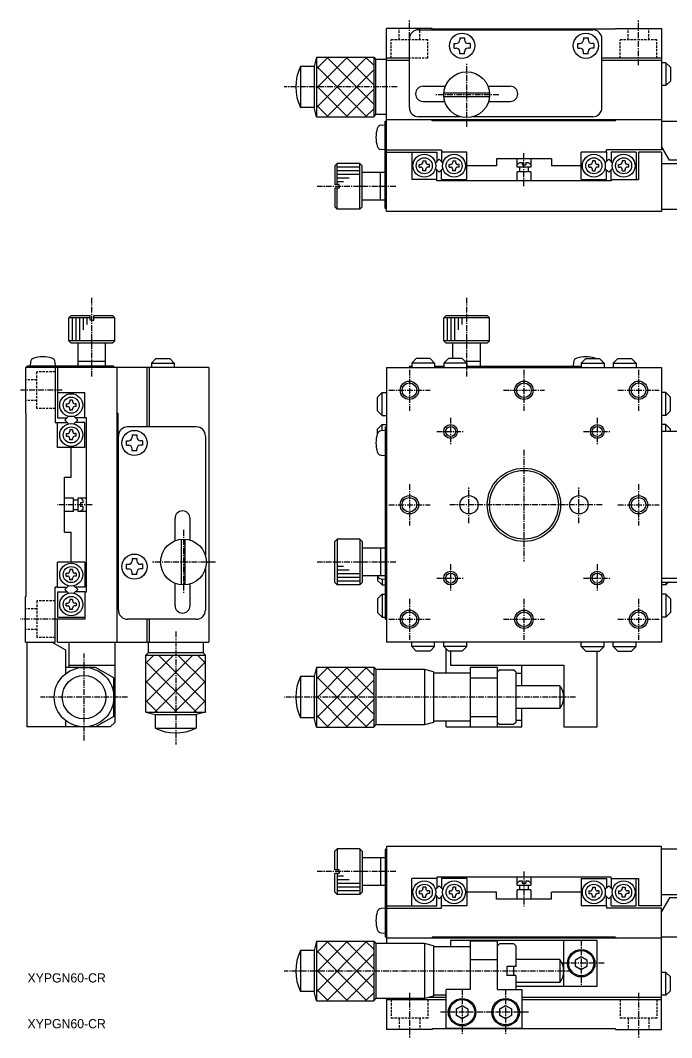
# Model space of a CAD drawing. Extents: x -184 to 44, y -5 to 218.
# Drawn here: x -183.9 to -41.8, y -4.5 to 217.6 of the extents above; entities that cross this region are included whole.
import ezdxf

# ---------------------------------------------------------------- set-up
doc = ezdxf.new("R2010")
doc.units = 0
doc.linetypes.add('CENTER', pattern=[2, 1.25, -0.25, 0.25, -0.25])
doc.linetypes.add('DASHED', pattern=[0.75, 0.5, -0.25])
doc.layers.get('0').update_dxf_attribs({"linetype": 'CONTINUOUS'})
doc.layers.add('CENTER', color=1, linetype='CENTER')

msp = doc.modelspace()

# ---------------------------------------------------------------- linework, layer by layer
at = {"color": 7, "linetype": 'CONTINUOUS'}
for p, q in [((-103.98, 175.84), (-103.98, 215.84)), ((-93.98, 215.84), (-103.98, 215.84)), ((-96.98, 215.54), (-58.98, 215.54)), ((-93.98, 215.64), (-93.98, 215.84)), ((-53.98, 215.64), (-93.98, 215.64)), ((-53.98, 215.84), (-43.98, 215.84)), ((-53.98, 215.64), (-53.98, 215.84)), ((-43.98, 215.84), (-43.98, 189.34)), ((-98.98, 198.54), (-98.98, 213.54)), ((-87.98, 213.79), (-86.98, 213.79)), ((-87.98, 213.79), (-87.98, 213.34)), ((-86.98, 213.79), (-86.98, 213.34)), ((-60.98, 213.79), (-59.98, 213.79)), ((-60.98, 213.79), (-60.98, 213.34)), ((-59.98, 213.79), (-59.98, 213.34)), ((-56.98, 198.54), (-56.98, 213.54)), ((-89.23, 212.54), (-88.78, 212.54)), ((-89.23, 211.54), (-89.23, 212.54)), ((-89.23, 211.54), (-88.78, 211.54)), ((-85.73, 212.54), (-86.18, 212.54)), ((-85.73, 211.54), (-86.18, 211.54)), ((-85.73, 212.54), (-85.73, 211.54)), ((-62.23, 212.54), (-61.78, 212.54)), ((-62.23, 211.54), (-62.23, 212.54)), ((-62.23, 211.54), (-61.78, 211.54)), ((-58.73, 212.54), (-59.18, 212.54)), ((-58.73, 211.54), (-59.18, 211.54)), ((-58.73, 212.54), (-58.73, 211.54)), ((-119.28, 209.56), (-119.78, 207.54)), ((-119.28, 209.56), (-119.28, 196.53)), ((-119.28, 209.56), (-106.78, 209.56)), ((-106.78, 209.56), (-106.78, 196.53)), ((-106.78, 209.56), (-106.28, 209.06)), ((-103.98, 209.06), (-106.28, 209.06)), ((-106.28, 197.03), (-106.28, 209.06)), ((-98.98, 209.34), (-103.98, 209.34)), ((-98.98, 208.84), (-103.98, 208.84)), ((-87.98, 210.29), (-87.98, 210.74)), ((-86.98, 210.29), (-87.98, 210.29)), ((-86.98, 210.29), (-86.98, 210.74)), ((-60.98, 210.29), (-60.98, 210.74)), ((-59.98, 210.29), (-60.98, 210.29)), ((-59.98, 210.29), (-59.98, 210.74)), ((-43.98, 209.34), (-56.98, 209.34)), ((-43.98, 208.84), (-56.98, 208.84)), ((-122.78, 207.54), (-122.78, 198.54)), ((-119.78, 207.54), (-122.78, 207.54)), ((-119.78, 207.54), (-119.78, 198.54)), ((-43.02, 208.34), (-43.98, 208.34)), ((-42.02, 207.34), (-43.02, 208.34)), ((-43.02, 208.34), (-43.02, 203.34)), ((-42.02, 207.34), (-42.02, 204.34)), ((-95.98, 203.19), (-91.13, 203.19)), ((-81.84, 203.19), (-76.98, 203.19)), ((-43.02, 203.34), (-43.98, 203.34)), ((-42.02, 204.34), (-43.02, 203.34)), ((-91.47, 201.74), (-81.5, 201.74)), ((-91.47, 200.94), (-81.5, 200.94)), ((-119.78, 198.54), (-122.78, 198.54)), ((-119.28, 196.53), (-119.78, 198.54)), ((-95.98, 199.89), (-91.27, 199.89)), ((-81.7, 199.89), (-76.98, 199.89)), ((-119.28, 196.53), (-106.78, 196.53)), ((-106.78, 196.53), (-106.28, 197.03)), ((-103.98, 197.03), (-106.28, 197.03)), ((-104.28, 195.54), (-103.98, 195.54)), ((-104.28, 176.54), (-104.28, 195.54)), ((-43.98, 195.84), (-103.98, 195.84)), ((-87.88, 196.54), (-96.98, 196.54)), ((-93.98, 195.64), (-93.98, 195.84)), ((-53.98, 195.64), (-93.98, 195.64)), ((-58.98, 196.54), (-85.08, 196.54)), ((-53.98, 195.64), (-53.98, 195.84)), ((-43.98, 195.54), (-25.48, 195.54)), ((-105.13, 194.72), (-104.28, 194.79)), ((-104.28, 189.29), (-105.13, 189.37)), ((-103.98, 189.34), (-91.98, 189.34)), ((-103.98, 188.84), (-92.98, 188.84)), ((-98.48, 188.84), (-98.48, 182.84)), ((-92.98, 188.84), (-92.98, 186.76)), ((-91.98, 189.34), (-91.98, 188.84)), ((-91.98, 188.84), (-91.98, 186.76)), ((-86.48, 188.84), (-91.98, 188.84)), ((-86.48, 182.84), (-86.48, 188.84)), ((-61.48, 182.84), (-61.48, 188.84)), ((-55.98, 188.84), (-61.48, 188.84)), ((-55.98, 188.84), (-55.98, 189.34)), ((-43.98, 189.34), (-55.98, 189.34)), ((-55.98, 188.84), (-55.98, 186.76)), ((-54.98, 188.84), (-54.98, 186.76)), ((-49.48, 188.84), (-54.98, 188.84)), ((-49.48, 188.84), (-49.48, 182.84)), ((-43.98, 188.84), (-48.98, 188.84)), ((-48.98, 188.84), (-48.98, 182.84)), ((-42.25, 187.04), (-43.98, 190.04)), ((-43.98, 188.84), (-43.98, 175.84)), ((-96.03, 186.94), (-95.43, 186.94)), ((-96.03, 186.94), (-96.03, 186.64)), ((-95.43, 186.94), (-95.43, 186.64)), ((-93.3, 186.44), (-92.48, 187.26)), ((-92.48, 187.26), (-91.66, 186.44)), ((-89.53, 186.94), (-88.93, 186.94)), ((-89.53, 186.94), (-89.53, 186.64)), ((-88.93, 186.94), (-88.93, 186.64)), ((-79.98, 187.34), (-79.98, 185.84)), ((-67.98, 187.34), (-79.98, 187.34)), ((-75.48, 185.54), (-75.48, 187.34)), ((-72.48, 187.34), (-72.48, 185.54)), ((-67.98, 187.34), (-67.98, 185.84)), ((-58.43, 186.94), (-59.03, 186.94)), ((-59.03, 186.94), (-59.03, 186.64)), ((-58.43, 186.94), (-58.43, 186.64)), ((-55.48, 187.26), (-56.3, 186.44)), ((-54.66, 186.44), (-55.48, 187.26)), ((-51.93, 186.94), (-52.53, 186.94)), ((-52.53, 186.94), (-52.53, 186.64)), ((-51.93, 186.94), (-51.93, 186.64)), ((-37.1, 187.04), (-42.25, 187.04)), ((-114.78, 186.34), (-115.28, 185.84)), ((-115.28, 185.84), (-115.28, 181.74)), ((-114.78, 181.74), (-114.78, 186.34)), ((-109.78, 186.34), (-114.78, 186.34)), ((-109.78, 176.34), (-109.78, 186.34)), ((-109.28, 185.84), (-109.78, 186.34)), ((-109.28, 176.84), (-109.28, 185.84)), ((-96.83, 185.54), (-96.83, 186.14)), ((-96.83, 186.14), (-96.53, 186.14)), ((-96.83, 185.54), (-96.53, 185.54)), ((-96.03, 184.74), (-96.03, 185.04)), ((-95.43, 184.74), (-96.03, 184.74)), ((-95.43, 184.74), (-95.43, 185.04)), ((-94.63, 186.14), (-94.93, 186.14)), ((-94.63, 185.54), (-94.93, 185.54)), ((-94.63, 185.54), (-94.63, 186.14)), ((-93.3, 185.25), (-92.48, 184.43)), ((-92.98, 182.84), (-92.98, 184.93)), ((-92.48, 184.43), (-91.66, 185.25)), ((-91.98, 182.84), (-91.98, 184.93)), ((-90.33, 185.54), (-90.33, 186.14)), ((-90.33, 186.14), (-90.03, 186.14)), ((-90.33, 185.54), (-90.03, 185.54)), ((-89.53, 184.74), (-89.53, 185.04)), ((-88.93, 184.74), (-89.53, 184.74)), ((-88.93, 184.74), (-88.93, 185.04)), ((-88.13, 186.14), (-88.43, 186.14)), ((-88.13, 185.54), (-88.43, 185.54)), ((-88.13, 185.54), (-88.13, 186.14)), ((-79.98, 185.84), (-86.48, 185.84)), ((-74.98, 186.54), (-75.48, 186.04)), ((-72.48, 185.54), (-75.48, 185.54)), ((-72.48, 184.54), (-75.48, 184.54)), ((-75.48, 182.54), (-75.48, 184.54)), ((-74.98, 186.54), (-74.38, 186.54)), ((-74.98, 185.54), (-74.98, 184.54)), ((-74.38, 186.54), (-74.38, 186.04)), ((-74.38, 186.04), (-73.58, 186.04)), ((-73.58, 186.54), (-72.98, 186.54)), ((-73.58, 186.54), (-73.58, 186.04)), ((-72.98, 186.54), (-72.48, 186.04)), ((-72.98, 184.54), (-72.98, 185.54)), ((-72.48, 184.54), (-72.48, 182.54)), ((-61.48, 185.84), (-67.98, 185.84)), ((-59.83, 185.54), (-59.83, 186.14)), ((-59.83, 186.14), (-59.53, 186.14)), ((-59.83, 185.54), (-59.53, 185.54)), ((-59.03, 184.74), (-59.03, 185.04)), ((-59.03, 184.74), (-58.43, 184.74)), ((-58.43, 184.74), (-58.43, 185.04)), ((-57.63, 186.14), (-57.93, 186.14)), ((-57.63, 185.54), (-57.93, 185.54)), ((-57.63, 185.54), (-57.63, 186.14)), ((-55.48, 184.43), (-56.3, 185.25)), ((-55.98, 182.84), (-55.98, 184.93)), ((-54.66, 185.25), (-55.48, 184.43)), ((-54.98, 182.84), (-54.98, 184.93)), ((-53.33, 185.54), (-53.33, 186.14)), ((-53.33, 186.14), (-53.03, 186.14)), ((-53.33, 185.54), (-53.03, 185.54)), ((-52.53, 184.74), (-52.53, 185.04)), ((-52.53, 184.74), (-51.93, 184.74)), ((-51.93, 184.74), (-51.93, 185.04)), ((-51.13, 186.14), (-51.43, 186.14)), ((-51.13, 185.54), (-51.43, 185.54)), ((-51.13, 185.54), (-51.13, 186.14)), ((-43.98, 186.34), (-26.48, 186.34)), ((-104.28, 184.34), (-109.28, 184.34)), ((-105.28, 178.34), (-105.28, 184.34)), ((-92.98, 182.84), (-98.48, 182.84)), ((-92.98, 182.54), (-92.98, 182.84)), ((-54.98, 182.54), (-92.98, 182.54)), ((-91.98, 182.84), (-86.48, 182.84)), ((-61.48, 182.84), (-55.98, 182.84)), ((-54.98, 182.84), (-54.98, 182.54)), ((-54.98, 182.84), (-48.98, 182.84)), ((-114.28, 181.74), (-115.28, 181.74)), ((-115.28, 180.94), (-115.28, 176.84)), ((-114.28, 180.94), (-115.28, 180.94)), ((-114.78, 176.34), (-114.78, 180.94)), ((-114.28, 181.34), (-114.28, 181.74)), ((-114.28, 181.34), (-114.28, 180.94)), ((-104.28, 178.34), (-109.28, 178.34)), ((-115.28, 176.84), (-114.78, 176.34)), ((-109.78, 176.34), (-114.78, 176.34)), ((-109.78, 176.34), (-109.28, 176.84)), ((-103.98, 176.54), (-104.28, 176.54)), ((-43.98, 175.84), (-103.98, 175.84)), ((-43.98, 176.34), (-26.48, 176.34)), ((-173.29, 152.61), (-172.79, 153.11)), ((-168.69, 152.61), (-173.29, 152.61)), ((-173.29, 147.61), (-173.29, 152.61)), ((-172.79, 153.11), (-168.69, 153.11)), ((-168.69, 152.11), (-168.69, 153.11)), ((-168.29, 152.11), (-168.69, 152.11)), ((-168.29, 152.11), (-167.89, 152.11)), ((-167.89, 153.11), (-163.79, 153.11)), ((-167.89, 152.11), (-167.89, 153.11)), ((-163.29, 152.61), (-167.89, 152.61)), ((-163.79, 153.11), (-163.29, 152.61)), ((-163.29, 147.61), (-163.29, 152.61)), ((-91.48, 152.61), (-90.98, 153.11)), ((-81.48, 152.61), (-91.48, 152.61)), ((-91.48, 147.61), (-91.48, 152.61)), ((-90.98, 153.11), (-81.98, 153.11)), ((-81.98, 153.11), (-81.48, 152.61)), ((-81.48, 147.61), (-81.48, 152.61)), ((-163.29, 147.61), (-173.29, 147.61)), ((-172.79, 147.11), (-173.29, 147.61)), ((-163.79, 147.11), (-172.79, 147.11)), ((-171.29, 142.11), (-171.29, 147.11)), ((-165.29, 142.11), (-165.29, 147.11)), ((-163.29, 147.61), (-163.79, 147.11)), ((-81.48, 147.61), (-91.48, 147.61)), ((-90.98, 147.11), (-91.48, 147.61)), ((-81.98, 147.11), (-90.98, 147.11)), ((-89.48, 143.77), (-89.48, 147.11)), ((-83.48, 142.11), (-83.48, 147.11)), ((-81.48, 147.61), (-81.98, 147.11)), ((-181.67, 142.96), (-181.74, 142.11)), ((-176.24, 142.11), (-176.32, 142.96)), ((-165.29, 143.11), (-171.29, 143.11)), ((-154.29, 143.77), (-155.29, 142.77)), ((-155.29, 142.77), (-150.29, 142.77)), ((-155.29, 142.77), (-155.29, 141.81)), ((-154.29, 143.77), (-151.29, 143.77)), ((-151.29, 143.77), (-150.29, 142.77)), ((-150.29, 142.77), (-150.29, 141.81)), ((-97.48, 143.77), (-98.48, 142.77)), ((-93.48, 142.77), (-98.48, 142.77)), ((-98.48, 142.77), (-98.48, 141.81)), ((-94.48, 143.77), (-97.48, 143.77)), ((-94.48, 143.77), (-93.48, 142.77)), ((-93.48, 142.77), (-93.48, 141.81)), ((-90.48, 143.77), (-91.48, 142.77)), ((-86.48, 142.77), (-91.48, 142.77)), ((-91.48, 142.77), (-91.48, 141.81)), ((-87.48, 143.77), (-90.48, 143.77)), ((-87.48, 143.77), (-86.48, 142.77)), ((-83.48, 143.11), (-86.82, 143.11)), ((-86.48, 142.77), (-86.48, 141.81)), ((-63.16, 142.96), (-63.23, 142.11)), ((-60.48, 143.77), (-61.48, 142.77)), ((-61.48, 142.77), (-56.48, 142.77)), ((-61.48, 142.77), (-61.48, 141.81)), ((-60.48, 143.77), (-57.48, 143.77)), ((-57.48, 143.77), (-56.48, 142.77)), ((-56.48, 142.77), (-56.48, 141.81)), ((-53.48, 143.77), (-54.48, 142.77)), ((-54.48, 142.77), (-54.48, 141.81)), ((-54.48, 142.77), (-49.48, 142.77)), ((-53.48, 143.77), (-50.48, 143.77)), ((-50.48, 143.77), (-49.48, 142.77)), ((-49.48, 142.77), (-49.48, 141.81)), ((-142.79, 141.81), (-182.79, 141.81)), ((-182.79, 141.81), (-182.79, 131.81)), ((-182.49, 142.11), (-182.49, 141.81)), ((-163.49, 142.11), (-182.49, 142.11)), ((-176.29, 141.81), (-176.29, 129.81)), ((-175.79, 141.81), (-175.79, 130.81)), ((-163.49, 141.81), (-163.49, 142.11)), ((-162.79, 81.81), (-162.79, 141.81)), ((-156.29, 141.81), (-156.29, 128.81)), ((-155.79, 141.81), (-155.79, 128.81)), ((-142.79, 141.81), (-142.79, 81.81)), ((-103.98, 141.81), (-103.98, 81.81)), ((-103.98, 141.81), (-43.98, 141.81)), ((-98.98, 142.11), (-98.48, 142.11)), ((-98.98, 142.11), (-98.98, 141.81)), ((-93.48, 142.11), (-91.48, 142.11)), ((-86.48, 142.11), (-61.48, 142.11)), ((-43.98, 141.81), (-43.98, 81.81)), ((-175.79, 136.31), (-169.79, 136.31)), ((-169.79, 130.81), (-169.79, 136.31)), ((-105.94, 135.31), (-104.94, 136.31)), ((-104.94, 131.31), (-104.94, 136.31)), ((-104.94, 136.31), (-103.98, 136.31)), ((-43.02, 136.31), (-43.98, 136.31)), ((-42.02, 135.31), (-43.02, 136.31)), ((-43.02, 131.31), (-43.02, 136.31)), ((-173.89, 133.86), (-173.89, 133.26)), ((-173.89, 133.86), (-173.59, 133.86)), ((-172.49, 134.66), (-173.09, 134.66)), ((-173.09, 134.66), (-173.09, 134.36)), ((-172.49, 134.66), (-172.49, 134.36)), ((-171.69, 133.86), (-171.99, 133.86)), ((-171.69, 133.26), (-171.69, 133.86)), ((-105.94, 132.31), (-105.94, 135.31)), ((-42.02, 132.31), (-42.02, 135.31)), ((-182.59, 131.81), (-182.79, 131.81)), ((-182.59, 91.81), (-182.59, 131.81)), ((-173.39, 131.13), (-174.21, 130.31)), ((-173.89, 133.26), (-173.59, 133.26)), ((-173.09, 132.46), (-173.09, 132.76)), ((-172.49, 132.46), (-173.09, 132.46)), ((-172.49, 132.46), (-172.49, 132.76)), ((-172.2, 131.13), (-171.38, 130.31)), ((-171.69, 133.26), (-171.99, 133.26)), ((-162.59, 131.81), (-162.79, 131.81)), ((-162.59, 131.81), (-162.59, 91.81)), ((-105.94, 132.31), (-104.94, 131.31)), ((-104.94, 131.31), (-103.98, 131.31)), ((-43.02, 131.31), (-43.98, 131.31)), ((-42.02, 132.31), (-43.02, 131.31)), ((-176.29, 129.81), (-175.79, 129.81)), ((-175.79, 130.81), (-173.71, 130.81)), ((-175.79, 129.81), (-173.71, 129.81)), ((-175.79, 124.31), (-175.79, 129.81)), ((-174.21, 130.31), (-173.39, 129.49)), ((-171.38, 130.31), (-172.2, 129.49)), ((-169.79, 130.81), (-171.88, 130.81)), ((-169.79, 129.81), (-171.88, 129.81)), ((-169.49, 130.81), (-169.79, 130.81)), ((-169.79, 124.31), (-169.79, 129.81)), ((-169.49, 92.81), (-169.49, 130.81)), ((-105.94, 128.31), (-104.94, 129.31)), ((-104.94, 128), (-104.94, 129.31)), ((-104.94, 129.31), (-103.98, 129.31)), ((-43.02, 129.31), (-43.98, 129.31)), ((-42.02, 128.31), (-43.02, 129.31)), ((-43.02, 127.81), (-43.02, 129.31)), ((-173.89, 127.36), (-173.89, 126.76)), ((-173.89, 127.36), (-173.59, 127.36)), ((-173.89, 126.76), (-173.59, 126.76)), ((-172.49, 128.16), (-173.09, 128.16)), ((-173.09, 128.16), (-173.09, 127.86)), ((-172.49, 128.16), (-172.49, 127.86)), ((-171.69, 127.36), (-171.99, 127.36)), ((-171.69, 126.76), (-171.99, 126.76)), ((-171.69, 126.76), (-171.69, 127.36)), ((-162.49, 88.81), (-162.49, 126.81)), ((-145.49, 128.81), (-160.49, 128.81)), ((-159.49, 127.06), (-159.49, 126.61)), ((-159.49, 127.06), (-158.49, 127.06)), ((-158.49, 127.06), (-158.49, 126.61)), ((-143.49, 126.81), (-143.49, 100.71)), ((-105.94, 127.43), (-105.94, 128.31)), ((-104.28, 128.06), (-105.13, 127.99)), ((-104.28, 128.81), (-103.98, 128.81)), ((-104.28, 128.81), (-104.28, 86.81)), ((-25.48, 127.81), (-43.98, 127.81)), ((-42.02, 127.81), (-42.02, 128.31)), ((-173.09, 125.96), (-173.09, 126.26)), ((-172.49, 125.96), (-173.09, 125.96)), ((-172.49, 125.96), (-172.49, 126.26)), ((-160.74, 124.81), (-160.74, 125.81)), ((-160.74, 125.81), (-160.29, 125.81)), ((-160.74, 124.81), (-160.29, 124.81)), ((-157.24, 125.81), (-157.69, 125.81)), ((-157.24, 124.81), (-157.69, 124.81)), ((-157.24, 125.81), (-157.24, 124.81)), ((-169.79, 124.31), (-175.79, 124.31)), ((-172.79, 117.81), (-172.79, 124.31)), ((-159.49, 123.56), (-159.49, 124.01)), ((-158.49, 123.56), (-159.49, 123.56)), ((-158.49, 123.56), (-158.49, 124.01)), ((-105.13, 122.64), (-104.28, 122.56)), ((-174.29, 117.81), (-172.79, 117.81)), ((-174.29, 105.81), (-174.29, 117.81)), ((-174.29, 113.31), (-172.29, 113.31)), ((-172.29, 110.31), (-172.29, 113.31)), ((-171.29, 113.31), (-169.49, 113.31)), ((-171.29, 110.31), (-171.29, 113.31)), ((-170.29, 112.81), (-170.79, 113.31)), ((-171.29, 112.81), (-172.29, 112.81)), ((-170.79, 112.21), (-170.79, 111.41)), ((-170.29, 112.21), (-170.79, 112.21)), ((-170.29, 111.41), (-170.79, 111.41)), ((-170.29, 112.81), (-170.29, 112.21)), ((-170.29, 111.41), (-170.29, 110.81)), ((-172.29, 110.31), (-174.29, 110.31)), ((-172.29, 110.81), (-171.29, 110.81)), ((-169.49, 110.31), (-171.29, 110.31)), ((-170.29, 110.81), (-170.79, 110.31)), ((-150.14, 103.96), (-150.14, 108.81)), ((-146.84, 104.1), (-146.84, 108.81)), ((-174.29, 105.81), (-172.79, 105.81)), ((-172.79, 99.31), (-172.79, 105.81)), ((-148.69, 94.33), (-148.69, 104.3)), ((-147.89, 94.33), (-147.89, 104.3)), ((-115.28, 103.81), (-114.78, 104.31)), ((-115.28, 94.81), (-115.28, 103.81)), ((-114.78, 104.31), (-114.78, 94.31)), ((-109.78, 104.31), (-114.78, 104.31)), ((-109.78, 104.31), (-109.78, 94.31)), ((-109.78, 104.31), (-109.28, 103.81)), ((-109.28, 103.81), (-109.28, 94.81)), ((-104.28, 102.31), (-109.28, 102.31)), ((-105.28, 102.31), (-105.28, 96.31)), ((-159.49, 100.06), (-159.49, 99.61)), ((-159.49, 100.06), (-158.49, 100.06)), ((-158.49, 100.06), (-158.49, 99.61)), ((-169.79, 99.31), (-175.79, 99.31)), ((-175.79, 93.81), (-175.79, 99.31)), ((-169.79, 99.31), (-169.79, 93.81)), ((-160.74, 97.81), (-160.74, 98.81)), ((-160.74, 98.81), (-160.29, 98.81)), ((-160.74, 97.81), (-160.29, 97.81)), ((-157.24, 98.81), (-157.69, 98.81)), ((-157.24, 97.81), (-157.69, 97.81)), ((-157.24, 98.81), (-157.24, 97.81)), ((-143.49, 97.91), (-143.49, 88.81)), ((-173.89, 96.26), (-173.89, 96.86)), ((-173.89, 96.86), (-173.59, 96.86)), ((-173.89, 96.26), (-173.59, 96.26)), ((-172.49, 97.66), (-173.09, 97.66)), ((-173.09, 97.66), (-173.09, 97.36)), ((-173.09, 95.46), (-173.09, 95.76)), ((-172.49, 97.66), (-172.49, 97.36)), ((-172.49, 95.46), (-172.49, 95.76)), ((-171.69, 96.86), (-171.99, 96.86)), ((-171.69, 96.26), (-171.99, 96.26)), ((-171.69, 96.86), (-171.69, 96.26)), ((-159.49, 96.56), (-159.49, 97.01)), ((-158.49, 96.56), (-159.49, 96.56)), ((-158.49, 96.56), (-158.49, 97.01)), ((-104.28, 96.31), (-109.28, 96.31)), ((-105.94, 96.2), (-105.94, 95.31)), ((-105.13, 95.64), (-104.28, 95.56)), ((-104.94, 95.62), (-104.94, 94.31)), ((-43.98, 95.81), (-38.98, 95.81)), ((-175.79, 93.81), (-176.29, 93.81)), ((-176.29, 81.81), (-176.29, 93.81)), ((-175.79, 93.81), (-173.71, 93.81)), ((-174.21, 93.31), (-173.39, 94.13)), ((-173.39, 92.49), (-174.21, 93.31)), ((-172.49, 95.46), (-173.09, 95.46)), ((-171.38, 93.31), (-172.2, 94.13)), ((-172.2, 92.49), (-171.38, 93.31)), ((-169.79, 93.81), (-171.88, 93.81)), ((-150.14, 89.81), (-150.14, 94.67)), ((-146.84, 89.81), (-146.84, 94.53)), ((-114.78, 94.31), (-115.28, 94.81)), ((-109.78, 94.31), (-114.78, 94.31)), ((-109.28, 94.81), (-109.78, 94.31)), ((-105.94, 95.31), (-104.94, 94.31)), ((-104.94, 94.31), (-104.28, 94.31)), ((-37.23, 94.81), (-43.98, 94.81)), ((-43.02, 94.31), (-43.98, 94.31)), ((-42.52, 94.81), (-43.02, 94.31)), ((-43.02, 94.81), (-43.02, 94.31)), ((-182.79, 81.81), (-182.79, 91.81)), ((-182.59, 91.81), (-182.79, 91.81)), ((-175.79, 92.81), (-173.71, 92.81)), ((-175.79, 92.81), (-175.79, 87.31)), ((-172.49, 91.16), (-173.09, 91.16)), ((-173.09, 91.16), (-173.09, 90.86)), ((-172.49, 91.16), (-172.49, 90.86)), ((-169.79, 92.81), (-171.88, 92.81)), ((-169.79, 92.81), (-169.49, 92.81)), ((-169.79, 92.81), (-169.79, 86.81)), ((-162.59, 91.81), (-162.79, 91.81)), ((-105.94, 91.31), (-104.94, 92.31)), ((-105.94, 91.31), (-105.94, 88.31)), ((-104.94, 92.31), (-104.94, 87.31)), ((-104.94, 92.31), (-104.28, 92.31)), ((-43.02, 92.31), (-43.98, 92.31)), ((-42.02, 91.31), (-43.02, 92.31)), ((-43.02, 92.31), (-43.02, 87.31)), ((-42.02, 91.31), (-42.02, 88.31)), ((-173.89, 89.76), (-173.89, 90.36)), ((-173.89, 90.36), (-173.59, 90.36)), ((-173.89, 89.76), (-173.59, 89.76)), ((-173.09, 88.96), (-173.09, 89.26)), ((-172.49, 88.96), (-173.09, 88.96)), ((-172.49, 88.96), (-172.49, 89.26)), ((-171.69, 90.36), (-171.99, 90.36)), ((-171.69, 89.76), (-171.99, 89.76)), ((-171.69, 90.36), (-171.69, 89.76)), ((-175.79, 87.31), (-169.79, 87.31)), ((-169.79, 86.81), (-175.79, 86.81)), ((-175.79, 81.81), (-175.79, 86.81)), ((-145.49, 86.81), (-160.49, 86.81)), ((-156.29, 86.81), (-156.29, 81.81)), ((-155.79, 86.81), (-155.79, 81.81)), ((-105.94, 88.31), (-104.94, 87.31)), ((-104.94, 87.31), (-104.28, 87.31)), ((-104.28, 86.81), (-103.98, 86.81)), ((-43.02, 87.31), (-43.98, 87.31)), ((-42.02, 88.31), (-43.02, 87.31)), ((-182.79, 81.81), (-176.29, 81.81)), ((-182.49, 81.81), (-182.49, 63.31)), ((-173.99, 80.08), (-176.99, 81.81)), ((-175.79, 81.81), (-142.79, 81.81)), ((-173.99, 74.94), (-173.99, 80.08)), ((-173.29, 81.81), (-173.29, 76.31)), ((-163.29, 81.81), (-163.29, 64.31)), ((-156.01, 81.81), (-156.01, 79.51)), ((-143.98, 81.81), (-143.98, 79.51)), ((-43.98, 81.81), (-103.98, 81.81)), ((-98.48, 80.85), (-98.48, 81.81)), ((-97.48, 79.85), (-98.48, 80.85)), ((-93.48, 80.85), (-98.48, 80.85)), ((-94.48, 79.85), (-93.48, 80.85)), ((-93.48, 80.85), (-93.48, 81.81)), ((-91.48, 80.85), (-91.48, 81.81)), ((-90.48, 79.85), (-91.48, 80.85)), ((-86.48, 80.85), (-91.48, 80.85)), ((-90.98, 75.06), (-90.98, 80.35)), ((-87.48, 79.85), (-86.48, 80.85)), ((-86.48, 80.85), (-86.48, 81.81)), ((-61.48, 80.85), (-61.48, 81.81)), ((-60.48, 79.85), (-61.48, 80.85)), ((-61.48, 80.85), (-56.48, 80.85)), ((-57.48, 79.85), (-56.48, 80.85)), ((-56.48, 80.85), (-56.48, 81.81)), ((-54.48, 80.85), (-54.48, 81.81)), ((-53.48, 79.85), (-54.48, 80.85)), ((-54.48, 80.85), (-49.48, 80.85)), ((-50.48, 79.85), (-49.48, 80.85)), ((-49.48, 80.85), (-49.48, 81.81)), ((-156.51, 79.01), (-156.01, 79.51)), ((-156.51, 79.01), (-143.48, 79.01)), ((-156.51, 66.51), (-156.51, 79.01)), ((-143.98, 79.51), (-156.01, 79.51)), ((-143.48, 79.01), (-143.98, 79.51)), ((-143.48, 66.51), (-143.48, 79.01)), ((-94.48, 79.85), (-97.48, 79.85)), ((-87.48, 79.85), (-90.48, 79.85)), ((-89.98, 79.85), (-89.98, 76.81)), ((-60.48, 79.85), (-57.48, 79.85)), ((-57.98, 63.31), (-57.98, 79.85)), ((-53.48, 79.85), (-50.48, 79.85)), ((-167.47, 76.31), (-173.99, 76.31)), ((-173.29, 76.81), (-163.29, 76.81)), ((-163.49, 74.02), (-167.47, 76.31)), ((-119.28, 76.33), (-119.78, 74.31)), ((-119.28, 76.33), (-119.28, 63.29)), ((-119.28, 76.33), (-106.78, 76.33)), ((-106.78, 76.33), (-106.78, 63.29)), ((-106.78, 76.33), (-106.28, 75.83)), ((-95.66, 75.83), (-106.28, 75.83)), ((-106.28, 75.83), (-106.28, 63.79)), ((-95.66, 75.83), (-95.66, 63.83)), ((-93.73, 75.31), (-95.66, 75.83)), ((-89.98, 76.81), (-65.28, 76.81)), ((-85.73, 76.31), (-85.73, 63.31)), ((-79.73, 76.31), (-85.73, 76.31)), ((-79.73, 63.31), (-79.73, 76.31)), ((-79.23, 75.81), (-79.73, 75.31)), ((-79.23, 75.81), (-76.23, 75.81)), ((-75.73, 75.31), (-76.23, 75.81)), ((-74.48, 72.31), (-74.48, 76.81)), ((-65.28, 76.81), (-65.28, 63.31)), ((-163.49, 65.61), (-163.49, 74.02)), ((-122.78, 74.31), (-122.78, 65.31)), ((-119.78, 74.31), (-122.78, 74.31)), ((-119.78, 74.31), (-119.78, 65.31)), ((-93.73, 75.31), (-93.73, 64.31)), ((-85.73, 75.06), (-93.73, 75.06)), ((-85.73, 74.02), (-79.73, 74.02)), ((-75.73, 75.31), (-75.73, 64.31)), ((-74.48, 74.94), (-75.73, 74.94)), ((-66.16, 72.31), (-75.73, 72.31)), ((-66.16, 72.31), (-66.16, 67.31)), ((-66.16, 67.31), (-75.73, 67.31)), ((-74.48, 63.31), (-74.48, 67.31)), ((-173.99, 63.31), (-173.99, 64.69)), ((-163.49, 65.61), (-167.47, 63.31)), ((-156.51, 66.51), (-143.48, 66.51)), ((-156.51, 66.51), (-154.49, 66.01)), ((-154.49, 66.01), (-154.49, 63.01)), ((-154.49, 66.01), (-145.49, 66.01)), ((-143.48, 66.51), (-145.49, 66.01)), ((-145.49, 66.01), (-145.49, 63.01)), ((-119.78, 65.31), (-122.78, 65.31)), ((-119.28, 63.29), (-119.78, 65.31)), ((-85.73, 64.56), (-93.73, 64.56)), ((-90.98, 63.31), (-90.98, 64.56)), ((-85.73, 65.61), (-79.73, 65.61)), ((-74.48, 64.69), (-75.73, 64.69)), ((-164.29, 63.31), (-182.49, 63.31)), ((-163.29, 64.31), (-164.29, 63.31)), ((-154.49, 63.01), (-145.49, 63.01)), ((-119.28, 63.29), (-106.78, 63.29)), ((-106.78, 63.29), (-106.28, 63.79)), ((-95.66, 63.79), (-106.28, 63.79)), ((-93.73, 64.31), (-95.66, 63.79)), ((-90.98, 63.31), (-74.48, 63.31)), ((-79.73, 64.31), (-79.23, 63.81)), ((-76.23, 63.81), (-79.23, 63.81)), ((-75.73, 64.31), (-76.23, 63.81)), ((-65.28, 63.31), (-57.98, 63.31)), ((-115.28, 36.21), (-114.78, 36.71)), ((-115.28, 32.11), (-115.28, 36.21)), ((-114.78, 36.71), (-114.78, 32.11)), ((-109.78, 36.71), (-114.78, 36.71)), ((-109.78, 36.71), (-109.78, 26.71)), ((-109.78, 36.71), (-109.28, 36.21)), ((-109.28, 36.21), (-109.28, 27.21)), ((-104.28, 36.51), (-104.28, 17.51)), ((-103.98, 36.51), (-104.28, 36.51)), ((-43.98, 37.21), (-103.98, 37.21)), ((-103.98, 37.21), (-103.98, 16.02)), ((-43.98, 24.21), (-43.98, 37.21)), ((-43.98, 36.71), (-26.48, 36.71)), ((-104.28, 34.71), (-109.28, 34.71)), ((-105.28, 34.71), (-105.28, 28.71)), ((-114.28, 32.11), (-115.28, 32.11)), ((-115.28, 27.21), (-115.28, 31.31)), ((-114.28, 31.31), (-115.28, 31.31)), ((-114.78, 31.31), (-114.78, 26.71)), ((-114.28, 31.71), (-114.28, 32.11)), ((-114.28, 31.71), (-114.28, 31.31)), ((-98.48, 24.21), (-98.48, 30.21)), ((-92.98, 30.21), (-98.48, 30.21)), ((-54.98, 30.51), (-92.98, 30.51)), ((-92.98, 30.51), (-92.98, 30.21)), ((-92.98, 30.21), (-92.98, 28.12)), ((-86.48, 30.21), (-91.98, 30.21)), ((-91.98, 30.21), (-91.98, 28.12)), ((-86.48, 30.21), (-86.48, 24.21)), ((-75.48, 28.71), (-75.48, 30.51)), ((-74.98, 29.71), (-75.48, 29.21)), ((-74.98, 29.71), (-74.38, 29.71)), ((-74.38, 29.71), (-74.38, 29.21)), ((-74.38, 29.21), (-73.58, 29.21)), ((-73.58, 29.71), (-72.98, 29.71)), ((-73.58, 29.71), (-73.58, 29.21)), ((-72.98, 29.71), (-72.48, 29.21)), ((-72.48, 30.51), (-72.48, 28.71)), ((-61.48, 30.21), (-61.48, 24.21)), ((-61.48, 30.21), (-55.98, 30.21)), ((-55.98, 30.21), (-55.98, 28.12)), ((-54.98, 30.21), (-54.98, 30.51)), ((-54.98, 30.21), (-54.98, 28.12)), ((-54.98, 30.21), (-48.98, 30.21)), ((-49.48, 24.21), (-49.48, 30.21)), ((-48.98, 30.21), (-48.98, 24.21)), ((-114.78, 26.71), (-115.28, 27.21)), ((-109.78, 26.71), (-114.78, 26.71)), ((-109.28, 27.21), (-109.78, 26.71)), ((-104.28, 28.71), (-109.28, 28.71)), ((-96.83, 27.51), (-96.83, 26.91)), ((-96.83, 27.51), (-96.53, 27.51)), ((-96.83, 26.91), (-96.53, 26.91)), ((-95.43, 28.31), (-96.03, 28.31)), ((-96.03, 28.31), (-96.03, 28.01)), ((-95.43, 28.31), (-95.43, 28.01)), ((-94.63, 27.51), (-94.93, 27.51)), ((-94.63, 26.91), (-94.93, 26.91)), ((-94.63, 27.51), (-94.63, 26.91)), ((-93.3, 27.8), (-92.48, 28.62)), ((-92.48, 28.62), (-91.66, 27.8)), ((-90.33, 27.51), (-90.33, 26.91)), ((-90.33, 27.51), (-90.03, 27.51)), ((-90.33, 26.91), (-90.03, 26.91)), ((-88.93, 28.31), (-89.53, 28.31)), ((-89.53, 28.31), (-89.53, 28.01)), ((-88.93, 28.31), (-88.93, 28.01)), ((-88.13, 27.51), (-88.43, 27.51)), ((-88.13, 26.91), (-88.43, 26.91)), ((-88.13, 27.51), (-88.13, 26.91)), ((-79.98, 27.21), (-86.48, 27.21)), ((-79.98, 25.71), (-79.98, 27.21)), ((-72.48, 28.71), (-75.48, 28.71)), ((-72.48, 27.71), (-75.48, 27.71)), ((-75.48, 25.71), (-75.48, 27.71)), ((-74.98, 28.71), (-74.98, 27.71)), ((-72.98, 27.71), (-72.98, 28.71)), ((-72.48, 27.71), (-72.48, 25.71)), ((-61.48, 27.21), (-67.98, 27.21)), ((-67.98, 25.71), (-67.98, 27.21)), ((-59.83, 27.51), (-59.83, 26.91)), ((-59.83, 27.51), (-59.53, 27.51)), ((-59.83, 26.91), (-59.53, 26.91)), ((-59.03, 28.31), (-58.43, 28.31)), ((-59.03, 28.31), (-59.03, 28.01)), ((-58.43, 28.31), (-58.43, 28.01)), ((-57.63, 27.51), (-57.93, 27.51)), ((-57.63, 26.91), (-57.93, 26.91)), ((-57.63, 27.51), (-57.63, 26.91)), ((-55.48, 28.62), (-56.3, 27.8)), ((-54.66, 27.8), (-55.48, 28.62)), ((-53.33, 27.51), (-53.33, 26.91)), ((-53.33, 27.51), (-53.03, 27.51)), ((-53.33, 26.91), (-53.03, 26.91)), ((-52.53, 28.31), (-51.93, 28.31)), ((-52.53, 28.31), (-52.53, 28.01)), ((-51.93, 28.31), (-51.93, 28.01)), ((-51.13, 27.51), (-51.43, 27.51)), ((-51.13, 26.91), (-51.43, 26.91)), ((-51.13, 27.51), (-51.13, 26.91)), ((-43.98, 26.71), (-38.48, 26.71)), ((-96.03, 26.11), (-96.03, 26.41)), ((-96.03, 26.11), (-95.43, 26.11)), ((-95.43, 26.11), (-95.43, 26.41)), ((-93.3, 26.61), (-92.48, 25.79)), ((-92.98, 24.21), (-92.98, 26.29)), ((-92.48, 25.79), (-91.66, 26.61)), ((-91.98, 24.21), (-91.98, 26.29)), ((-89.53, 26.11), (-89.53, 26.41)), ((-89.53, 26.11), (-88.93, 26.11)), ((-88.93, 26.11), (-88.93, 26.41)), ((-67.98, 25.71), (-79.98, 25.71)), ((-59.03, 26.11), (-59.03, 26.41)), ((-58.43, 26.11), (-59.03, 26.11)), ((-58.43, 26.11), (-58.43, 26.41)), ((-55.48, 25.79), (-56.3, 26.61)), ((-55.98, 24.21), (-55.98, 26.29)), ((-54.66, 26.61), (-55.48, 25.79)), ((-54.98, 24.21), (-54.98, 26.29)), ((-52.53, 26.11), (-52.53, 26.41)), ((-51.93, 26.11), (-52.53, 26.11)), ((-51.93, 26.11), (-51.93, 26.41)), ((-42.25, 26.01), (-43.98, 23.01)), ((-37.1, 26.01), (-42.25, 26.01)), ((-104.28, 23.76), (-105.13, 23.68)), ((-103.98, 24.21), (-92.98, 24.21)), ((-103.98, 23.71), (-91.98, 23.71)), ((-91.98, 23.71), (-91.98, 24.21)), ((-86.48, 24.21), (-91.98, 24.21)), ((-55.98, 24.21), (-61.48, 24.21)), ((-55.98, 24.21), (-55.98, 23.71)), ((-43.98, 23.71), (-55.98, 23.71)), ((-54.98, 24.21), (-49.48, 24.21)), ((-43.98, 24.21), (-48.98, 24.21)), ((-43.98, -2.79), (-43.98, 23.71)), ((-105.13, 18.33), (-104.28, 18.26)), ((-119.28, 16.52), (-119.78, 14.51)), ((-119.28, 16.52), (-119.28, 3.49)), ((-119.28, 16.52), (-106.78, 16.52)), ((-106.78, 16.52), (-106.78, 3.49)), ((-106.78, 16.52), (-106.28, 16.02)), ((-95.66, 16.02), (-106.28, 16.02)), ((-106.28, 16.02), (-106.28, 3.99)), ((-104.28, 17.51), (-103.98, 17.51)), ((-43.98, 17.21), (-103.98, 17.21)), ((-95.66, 16.02), (-95.66, 4.02)), ((-93.73, 15.51), (-95.66, 16.02)), ((-53.98, 17.41), (-93.98, 17.41)), ((-93.98, 17.41), (-93.98, 17.21)), ((-89.98, 16.71), (-89.98, 15.26)), ((-57.98, 16.71), (-89.98, 16.71)), ((-85.73, 16.51), (-85.73, 6.01)), ((-79.73, 16.51), (-85.73, 16.51)), ((-79.73, 6.01), (-79.73, 16.51)), ((-79.23, 16.01), (-79.73, 15.51)), ((-79.23, 16.01), (-76.23, 16.01)), ((-75.73, 15.51), (-76.23, 16.01)), ((-65.28, 6.71), (-65.28, 16.71)), ((-57.98, 6.71), (-57.98, 16.71)), ((-53.98, 17.41), (-53.98, 17.21)), ((-43.98, 17.51), (-25.48, 17.51)), ((-122.78, 14.51), (-122.78, 5.51)), ((-119.78, 14.51), (-122.78, 14.51)), ((-119.78, 14.51), (-119.78, 5.51)), ((-93.73, 15.51), (-93.73, 4.51)), ((-85.73, 15.26), (-93.73, 15.26)), ((-75.73, 15.51), (-75.73, 11.01)), ((-85.73, 12.51), (-79.73, 12.51)), ((-66.16, 12.51), (-75.73, 12.51)), ((-66.16, 12.51), (-66.16, 7.51)), ((-62.73, 12.43), (-61.48, 13.15)), ((-62.73, 10.99), (-62.73, 12.43)), ((-61.48, 13.15), (-60.23, 12.43)), ((-60.23, 12.43), (-60.23, 10.99)), ((-77.73, 11.01), (-77.73, 9.01)), ((-75.73, 11.01), (-77.73, 11.01)), ((-75.73, 9.01), (-77.73, 9.01)), ((-76.23, 11.01), (-76.23, 9.01)), ((-75.73, 9.01), (-75.73, 6.01)), ((-61.48, 10.26), (-62.73, 10.99)), ((-60.23, 10.99), (-61.48, 10.26)), ((-43.02, 9.71), (-43.98, 9.71)), ((-42.02, 8.71), (-43.02, 9.71)), ((-43.02, 4.71), (-43.02, 9.71)), ((-66.16, 7.51), (-75.73, 7.51)), ((-75.73, 6.71), (-57.98, 6.71)), ((-42.02, 5.71), (-42.02, 8.71)), ((-119.78, 5.51), (-122.78, 5.51)), ((-119.28, 3.49), (-119.78, 5.51)), ((-93.73, 4.51), (-95.66, 3.99)), ((-90.98, 4.76), (-93.73, 4.76)), ((-85.73, 6.01), (-90.98, 6.01)), ((-90.98, -2.49), (-90.98, 6.01)), ((-79.73, 6.01), (-74.48, 6.01)), ((-74.48, 6.01), (-74.48, -2.49)), ((-43.02, 4.71), (-43.98, 4.71)), ((-42.02, 5.71), (-43.02, 4.71)), ((-119.28, 3.49), (-106.78, 3.49)), ((-106.78, 3.49), (-106.28, 3.99)), ((-95.66, 3.99), (-106.28, 3.99)), ((-103.98, 3.99), (-103.98, -2.79)), ((-90.98, 3.71), (-103.98, 3.71)), ((-90.98, 4.21), (-94.85, 4.21)), ((-88.73, 1.73), (-87.48, 2.45)), ((-87.48, 2.45), (-86.23, 1.73)), ((-79.23, 1.73), (-77.98, 2.45)), ((-77.98, 2.45), (-76.73, 1.73)), ((-43.98, 4.21), (-74.48, 4.21)), ((-43.98, 3.71), (-74.48, 3.71)), ((-88.73, 0.29), (-88.73, 1.73)), ((-87.48, -0.44), (-88.73, 0.29)), ((-86.23, 0.29), (-87.48, -0.44)), ((-86.23, 1.73), (-86.23, 0.29)), ((-79.23, 0.29), (-79.23, 1.73)), ((-77.98, -0.44), (-79.23, 0.29)), ((-76.73, 0.29), (-77.98, -0.44)), ((-76.73, 1.73), (-76.73, 0.29)), ((-93.98, -2.79), (-103.98, -2.79)), ((-53.98, -2.59), (-93.98, -2.59)), ((-93.98, -2.59), (-93.98, -2.79)), ((-90.98, -2.49), (-74.48, -2.49)), ((-53.98, -2.59), (-53.98, -2.79)), ((-53.98, -2.79), (-43.98, -2.79))]:
    msp.add_line(p, q, dxfattribs=at)
at = {"color": 3, "linetype": 'DASHED'}
for p, q in [((-101.23, 213.34), (-101.23, 215.84)), ((-96.73, 213.34), (-96.73, 215.84)), ((-51.23, 213.34), (-51.23, 215.84)), ((-46.73, 213.34), (-46.73, 215.84)), ((-102.98, 209.34), (-102.98, 213.34)), ((-94.98, 213.34), (-102.98, 213.34)), ((-94.98, 209.34), (-94.98, 213.34)), ((-52.98, 209.34), (-52.98, 213.34)), ((-44.98, 213.34), (-52.98, 213.34)), ((-44.98, 209.34), (-44.98, 213.34)), ((-94.98, 209.34), (-102.98, 209.34)), ((-180.29, 132.81), (-180.29, 140.81)), ((-176.29, 140.81), (-180.29, 140.81)), ((-180.29, 139.06), (-182.79, 139.06)), ((-180.29, 134.56), (-182.79, 134.56)), ((-176.29, 132.81), (-180.29, 132.81)), ((-180.29, 89.06), (-182.79, 89.06)), ((-180.29, 90.81), (-180.29, 82.81)), ((-176.29, 90.81), (-180.29, 90.81)), ((-180.29, 84.56), (-182.79, 84.56)), ((-176.29, 82.81), (-180.29, 82.81)), ((-102.98, 3.71), (-102.98, -0.29)), ((-94.98, 3.71), (-94.98, -0.29)), ((-52.98, 3.71), (-52.98, -0.29)), ((-44.98, 3.71), (-44.98, -0.29)), ((-94.98, -0.29), (-102.98, -0.29)), ((-101.23, -0.29), (-101.23, -2.79)), ((-96.73, -0.29), (-96.73, -2.79)), ((-44.98, -0.29), (-52.98, -0.29)), ((-51.23, -0.29), (-51.23, -2.79)), ((-46.73, -0.29), (-46.73, -2.79))]:
    msp.add_line(p, q, dxfattribs=at)
at = {"color": 3, "linetype": 'CONTINUOUS'}
for p, q in [((-119.28, 207.01), (-116.73, 209.56)), ((-119.28, 202.77), (-112.49, 209.56)), ((-119.28, 198.53), (-108.25, 209.56)), ((-106.78, 199.3), (-117.04, 209.56)), ((-106.78, 203.54), (-112.8, 209.56)), ((-106.78, 207.79), (-108.56, 209.56)), ((-108.25, 196.53), (-119.28, 207.56)), ((-117.04, 196.53), (-106.78, 206.79)), ((-112.49, 196.53), (-119.28, 203.31)), ((-112.8, 196.53), (-106.78, 202.54)), ((-116.73, 196.53), (-119.28, 199.07)), ((-108.56, 196.53), (-106.78, 198.3)), ((-109.78, 185.54), (-114.78, 185.54)), ((-109.78, 184.74), (-114.78, 184.74)), ((-109.78, 183.94), (-114.78, 183.94)), ((-112.15, 183.14), (-114.78, 183.14)), ((-113.38, 182.34), (-114.78, 182.34)), ((-172.49, 147.61), (-172.49, 152.61)), ((-171.69, 147.61), (-171.69, 152.61)), ((-170.89, 147.61), (-170.89, 152.61)), ((-170.09, 149.98), (-170.09, 152.61)), ((-169.29, 151.21), (-169.29, 152.61)), ((-90.68, 147.61), (-90.68, 152.61)), ((-89.88, 147.61), (-89.88, 152.61)), ((-89.08, 147.61), (-89.08, 152.61)), ((-88.28, 149.98), (-88.28, 152.61)), ((-87.48, 151.21), (-87.48, 152.61)), ((-113.38, 98.31), (-114.78, 98.31)), ((-112.15, 97.51), (-114.78, 97.51)), ((-109.78, 96.71), (-114.78, 96.71)), ((-109.78, 95.91), (-114.78, 95.91)), ((-109.78, 95.11), (-114.78, 95.11)), ((-154.74, 79.01), (-156.51, 77.24)), ((-150.49, 79.01), (-156.51, 72.99)), ((-146.25, 79.01), (-156.51, 68.75)), ((-143.48, 68.75), (-153.74, 79.01)), ((-143.48, 72.99), (-149.49, 79.01)), ((-143.48, 77.24), (-145.25, 79.01)), ((-145.48, 66.51), (-156.51, 77.54)), ((-143.48, 77.54), (-154.51, 66.51)), ((-119.28, 73.78), (-116.73, 76.33)), ((-119.28, 69.54), (-112.49, 76.33)), ((-119.28, 65.3), (-108.25, 76.33)), ((-106.78, 66.07), (-117.04, 76.33)), ((-106.78, 70.31), (-112.8, 76.33)), ((-106.78, 74.55), (-108.56, 76.33)), ((-108.25, 63.29), (-119.28, 74.33)), ((-117.04, 63.29), (-106.78, 73.55)), ((-149.72, 66.51), (-156.51, 73.3)), ((-143.48, 73.3), (-150.27, 66.51)), ((-153.97, 66.51), (-156.51, 69.06)), ((-143.48, 69.06), (-146.02, 66.51)), ((-112.49, 63.29), (-119.28, 70.08)), ((-112.8, 63.29), (-106.78, 69.31)), ((-116.73, 63.29), (-119.28, 65.84)), ((-108.56, 63.29), (-106.78, 65.07)), ((-113.38, 30.71), (-114.78, 30.71)), ((-112.15, 29.91), (-114.78, 29.91)), ((-109.78, 29.11), (-114.78, 29.11)), ((-109.78, 28.31), (-114.78, 28.31)), ((-109.78, 27.51), (-114.78, 27.51)), ((-119.28, 13.98), (-116.73, 16.52)), ((-119.28, 9.73), (-112.49, 16.52)), ((-119.28, 5.49), (-108.25, 16.52)), ((-106.78, 6.26), (-117.04, 16.52)), ((-106.78, 10.51), (-112.8, 16.52)), ((-106.78, 14.75), (-108.56, 16.52)), ((-108.25, 3.49), (-119.28, 14.52)), ((-117.04, 3.49), (-106.78, 13.75)), ((-112.49, 3.49), (-119.28, 10.28)), ((-112.8, 3.49), (-106.78, 9.51)), ((-116.73, 3.49), (-119.28, 6.04)), ((-108.56, 3.49), (-106.78, 5.26))]:
    msp.add_line(p, q, dxfattribs=at)
at = {"color": 7, "linetype": 'CONTINUOUS'}
for centre, radius in [((-87.48, 212.04), 2.75), ((-60.48, 212.04), 2.75), ((-86.48, 201.34), 5), ((-95.73, 185.84), 2.5), ((-95.73, 185.84), 1.75), ((-89.23, 185.84), 2.5), ((-89.23, 185.84), 1.75), ((-58.73, 185.84), 2.5), ((-58.73, 185.84), 1.75), ((-52.23, 185.84), 2.5), ((-52.23, 185.84), 1.75), ((-98.98, 136.81), 1.6), ((-73.98, 136.81), 1.6), ((-48.98, 136.81), 1.6), ((-172.79, 133.56), 2.5), ((-172.79, 133.56), 1.75), ((-172.79, 127.06), 2.5), ((-89.98, 127.81), 1.1), ((-57.98, 127.81), 1.1), ((-172.79, 127.06), 1.75), ((-158.99, 125.31), 2.75), ((-73.98, 111.81), 7.5), ((-98.98, 111.81), 1.6), ((-85.98, 111.81), 2), ((-61.98, 111.81), 2), ((-48.98, 111.81), 1.6), ((-148.29, 99.31), 5), ((-158.99, 98.31), 2.75), ((-172.79, 96.56), 2.5), ((-172.79, 96.56), 1.75), ((-89.98, 95.81), 1.1), ((-57.98, 95.81), 1.1), ((-172.79, 90.06), 2.5), ((-172.79, 90.06), 1.75), ((-98.98, 86.81), 1.6), ((-73.98, 86.81), 1.6), ((-48.98, 86.81), 1.6), ((-169.99, 69.81), 6.5), ((-169.99, 69.81), 4.75), ((-95.73, 27.21), 2.5), ((-95.73, 27.21), 1.75), ((-89.23, 27.21), 2.5), ((-89.23, 27.21), 1.75), ((-58.73, 27.21), 2.5), ((-58.73, 27.21), 1.75), ((-52.23, 27.21), 2.5), ((-52.23, 27.21), 1.75), ((-61.48, 11.71), 3), ((-61.48, 11.71), 2.75), ((-87.48, 1.01), 3), ((-87.48, 1.01), 2.75), ((-77.98, 1.01), 3), ((-77.98, 1.01), 2.75)]:
    msp.add_circle(centre, radius, dxfattribs=at)
at = {"color": 3, "linetype": 'CONTINUOUS'}
for centre, radius in [((-98.98, 136.81), 2), ((-73.98, 136.81), 2), ((-48.98, 136.81), 2), ((-89.98, 127.81), 1.5), ((-57.98, 127.81), 1.5), ((-73.98, 111.81), 8), ((-98.98, 111.81), 2), ((-48.98, 111.81), 2), ((-89.98, 95.81), 1.5), ((-57.98, 95.81), 1.5), ((-98.98, 86.81), 2), ((-73.98, 86.81), 2), ((-48.98, 86.81), 2)]:
    msp.add_circle(centre, radius, dxfattribs=at)
at = {"color": 7, "linetype": 'CONTINUOUS'}
for centre, radius, start, end in [((-96.98, 213.54), 2, 90, 180), ((-58.98, 213.54), 2, 0, 90), ((-88.78, 213.34), 0.8, 270, 0), ((-86.18, 213.34), 0.8, 180, 270), ((-61.78, 213.34), 0.8, 270, 0), ((-59.18, 213.34), 0.8, 180, 270), ((-88.78, 210.74), 0.8, 0, 90), ((-86.18, 210.74), 0.8, 90, 180), ((-61.78, 210.74), 0.8, 0, 90), ((-59.18, 210.74), 0.8, 90, 180), ((-113.16, 203.04), 10.62, 154.9423, 205.0577), ((-95.98, 201.54), 1.65, 90, 270), ((-76.98, 201.54), 1.65, 270, 90), ((-96.98, 198.54), 2, 180, 270), ((-58.98, 198.54), 2, 270, 0), ((-99.28, 192.04), 7, 163.743, 196.257), ((-105.04, 193.72), 1, 95, 163.743), ((-105.04, 190.36), 1, 196.257, 265), ((-96.53, 186.64), 0.5, 270, 0), ((-94.93, 186.64), 0.5, 180, 270), ((-90.03, 186.64), 0.5, 270, 0), ((-88.43, 186.64), 0.5, 180, 270), ((-59.53, 186.64), 0.5, 270, 0), ((-57.93, 186.64), 0.5, 180, 270), ((-53.03, 186.64), 0.5, 270, 0), ((-51.43, 186.64), 0.5, 180, 270), ((-96.53, 185.04), 0.5, 0, 90), ((-94.93, 185.04), 0.5, 90, 180), ((-90.03, 185.04), 0.5, 0, 90), ((-88.43, 185.04), 0.5, 90, 180), ((-59.53, 185.04), 0.5, 0, 90), ((-57.93, 185.04), 0.5, 90, 180), ((-53.03, 185.04), 0.5, 0, 90), ((-51.43, 185.04), 0.5, 90, 180), ((-180.67, 142.87), 1, 106.257, 175), ((-178.99, 137.11), 7, 73.743, 106.257), ((-177.31, 142.87), 1, 5, 73.743), ((-89.16, 142.87), 1, 108.6822, 115.854), ((-62.16, 142.87), 1, 106.257, 175), ((-60.48, 137.11), 7, 73.743, 106.257), ((-58.8, 142.87), 1, 64.146, 73.743), ((-173.59, 134.36), 0.5, 270, 0), ((-171.99, 134.36), 0.5, 180, 270), ((-173.59, 132.76), 0.5, 0, 90), ((-171.99, 132.76), 0.5, 90, 180), ((-173.59, 127.86), 0.5, 270, 0), ((-173.59, 126.26), 0.5, 0, 90), ((-171.99, 127.86), 0.5, 180, 270), ((-171.99, 126.26), 0.5, 90, 180), ((-160.49, 126.81), 2, 90, 180), ((-145.49, 126.81), 2, 0, 90), ((-99.28, 125.31), 7, 163.743, 196.257), ((-105.04, 126.99), 1, 95, 163.743), ((-160.29, 126.61), 0.8, 270, 0), ((-160.29, 124.01), 0.8, 0, 90), ((-157.69, 126.61), 0.8, 180, 270), ((-157.69, 124.01), 0.8, 90, 180), ((-105.04, 123.63), 1, 196.257, 265), ((-148.49, 108.81), 1.65, 0, 180), ((-160.29, 99.61), 0.8, 270, 0), ((-160.29, 97.01), 0.8, 0, 90), ((-157.69, 99.61), 0.8, 180, 270), ((-157.69, 97.01), 0.8, 90, 180), ((-173.59, 97.36), 0.5, 270, 0), ((-173.59, 95.76), 0.5, 0, 90), ((-171.99, 97.36), 0.5, 180, 270), ((-171.99, 95.76), 0.5, 90, 180), ((-105.04, 96.63), 1, 198.6822, 265), ((-173.59, 90.86), 0.5, 270, 0), ((-173.59, 89.26), 0.5, 0, 90), ((-171.99, 90.86), 0.5, 180, 270), ((-171.99, 89.26), 0.5, 90, 180), ((-148.49, 89.81), 1.65, 180, 0), ((-160.49, 88.81), 2, 180, 270), ((-145.49, 88.81), 2, 270, 0), ((-113.16, 69.81), 10.62, 154.9423, 205.0577), ((-69.28, 69.81), 4, 321.3178, 38.7225), ((-149.99, 72.64), 10.62, 244.9423, 295.0577), ((-96.53, 28.01), 0.5, 270, 0), ((-96.53, 26.41), 0.5, 0, 90), ((-94.93, 28.01), 0.5, 180, 270), ((-94.93, 26.41), 0.5, 90, 180), ((-90.03, 28.01), 0.5, 270, 0), ((-90.03, 26.41), 0.5, 0, 90), ((-88.43, 28.01), 0.5, 180, 270), ((-88.43, 26.41), 0.5, 90, 180), ((-59.53, 28.01), 0.5, 270, 0), ((-59.53, 26.41), 0.5, 0, 90), ((-57.93, 28.01), 0.5, 180, 270), ((-57.93, 26.41), 0.5, 90, 180), ((-53.03, 28.01), 0.5, 270, 0), ((-53.03, 26.41), 0.5, 0, 90), ((-51.43, 28.01), 0.5, 180, 270), ((-51.43, 26.41), 0.5, 90, 180), ((-99.28, 21.01), 7, 163.743, 196.257), ((-105.04, 22.69), 1, 95, 163.743), ((-105.04, 19.33), 1, 196.257, 265), ((-113.16, 10.01), 10.62, 154.9423, 205.0577), ((-69.28, 10.01), 4, 321.3178, 38.7225)]:
    msp.add_arc(centre, radius, start, end, dxfattribs=at)
at = {"layer": 'CENTER', "color": 1, "linetype": 'CENTER'}
for p, q in [((-98.98, 207.79), (-98.98, 217.59)), ((-48.98, 207.79), (-48.98, 217.59)), ((-86.48, 194.34), (-86.48, 208.34)), ((-101.67, 203.04), (-126.3, 203.04)), ((-79.48, 201.34), (-93.48, 201.34)), ((-73.98, 181.36), (-73.98, 188.89)), ((-101.96, 181.34), (-119.15, 181.34)), ((-168.29, 139.79), (-168.29, 156.98)), ((-86.48, 139.79), (-86.48, 156.98)), ((-98.98, 141.31), (-98.98, 132.31)), ((-73.98, 141.31), (-73.98, 132.31)), ((-48.98, 141.31), (-48.98, 132.31)), ((-174.74, 136.81), (-183.89, 136.81)), ((-103.48, 136.81), (-94.48, 136.81)), ((-78.48, 136.81), (-69.48, 136.81)), ((-53.48, 136.81), (-44.48, 136.81)), ((-89.98, 130.81), (-89.98, 124.81)), ((-57.98, 130.81), (-57.98, 124.81)), ((-92.98, 127.81), (-86.98, 127.81)), ((-60.98, 127.81), (-54.98, 127.81)), ((-73.98, 123.81), (-73.98, 99.44)), ((-98.98, 116.31), (-98.98, 107.31)), ((-85.98, 107.81), (-85.98, 115.81)), ((-61.98, 107.81), (-61.98, 115.81)), ((-48.98, 116.31), (-48.98, 107.31)), ((-168.25, 111.81), (-175.88, 111.81)), ((-103.48, 111.81), (-94.48, 111.81)), ((-56.93, 111.81), (-90.23, 111.81)), ((-53.48, 111.81), (-44.48, 111.81)), ((-148.29, 106.31), (-148.29, 92.31)), ((-141.29, 99.31), (-155.29, 99.31)), ((-101.96, 99.31), (-119.15, 99.31)), ((-89.98, 98.81), (-89.98, 92.81)), ((-57.98, 98.81), (-57.98, 92.81)), ((-92.98, 95.81), (-86.98, 95.81)), ((-60.98, 95.81), (-54.98, 95.81)), ((-98.98, 91.31), (-98.98, 82.31)), ((-73.98, 91.31), (-73.98, 82.31)), ((-48.98, 91.31), (-48.98, 82.31)), ((-175.79, 86.81), (-183.89, 86.81)), ((-103.48, 86.81), (-94.48, 86.81)), ((-78.48, 86.81), (-69.48, 86.81)), ((-53.48, 86.81), (-44.48, 86.81)), ((-149.99, 84.13), (-149.99, 59.49)), ((-169.99, 60.31), (-169.99, 79.31)), ((-160.49, 69.81), (-179.49, 69.81)), ((-62.72, 69.81), (-126.3, 69.81)), ((-101.96, 31.71), (-119.15, 31.71)), ((-73.98, 31.75), (-73.98, 24.12)), ((-61.48, 16.71), (-61.48, 6.71)), ((-56.48, 11.71), (-66.48, 11.71)), ((-63.43, 10.01), (-126.3, 10.01)), ((-98.98, 5.26), (-98.98, -4.54)), ((-87.48, 6.01), (-87.48, -3.99)), ((-77.98, 6.01), (-77.98, -3.99)), ((-48.98, 5.26), (-48.98, -4.54)), ((-72.98, 1.01), (-92.48, 1.01))]:
    msp.add_line(p, q, dxfattribs=at)

# ---------------------------------------------------------------- texts
for p in [(-182.33, 7.51), (-182.33, -2.49)]:
    msp.add_text('XYPGN60-CR', height=2).set_placement(p)

doc.saveas('drawing.dxf')
